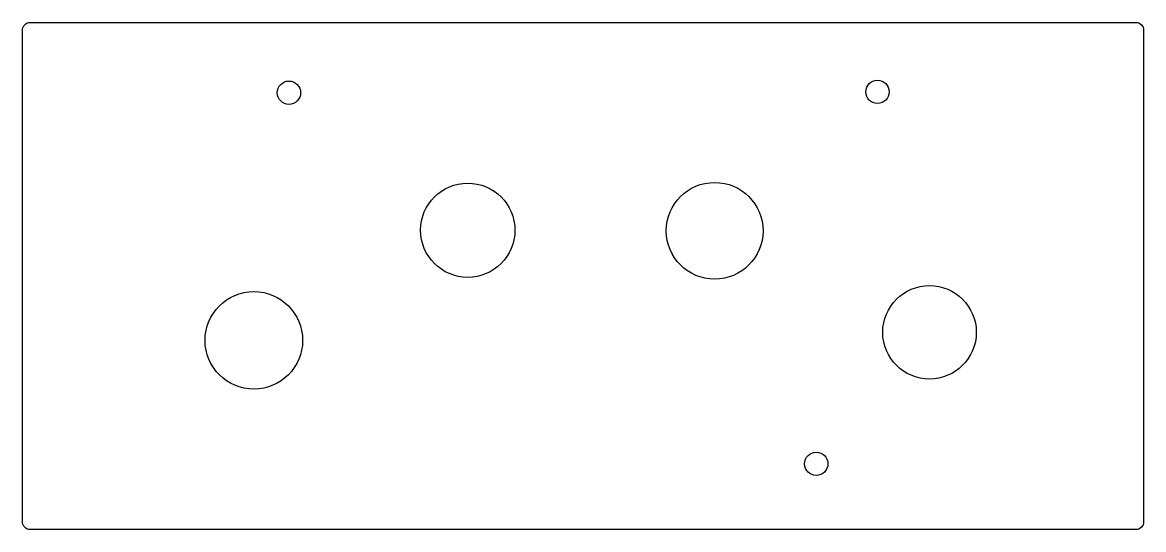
# Model space of a CAD drawing. Header units: millimetres. Extents: x 50 to 194, y 50 to 115.
import ezdxf

# ---------------------------------------------------------------- set-up
doc = ezdxf.new("R2010")
doc.units = ezdxf.units.MM
doc.layers.add('Original', color=7, linetype='Continuous')

msp = doc.modelspace()

# ---------------------------------------------------------------- linework, layer by layer
at = {"layer": 'Original'}
msp.add_lwpolyline([(51, 115.37), (193.33, 115.37, -0.414214), (194.33, 114.37), (194.33, 51, -0.414214), (193.33, 50), (51, 50, -0.414214), (50, 51), (50, 114.37, -0.414214)], format="xyb", close=True, dxfattribs=at)
for centre, radius in [((84.31, 106.31), 1.5), ((160.07, 106.42), 1.5), ((107.33, 88.58), 6.07), ((139.11, 88.51), 6.23), ((166.77, 75.43), 6.02), ((79.79, 74.39), 6.28), ((152.19, 58.48), 1.5)]:
    msp.add_circle(centre, radius, dxfattribs=at)

doc.saveas('drawing.dxf')
